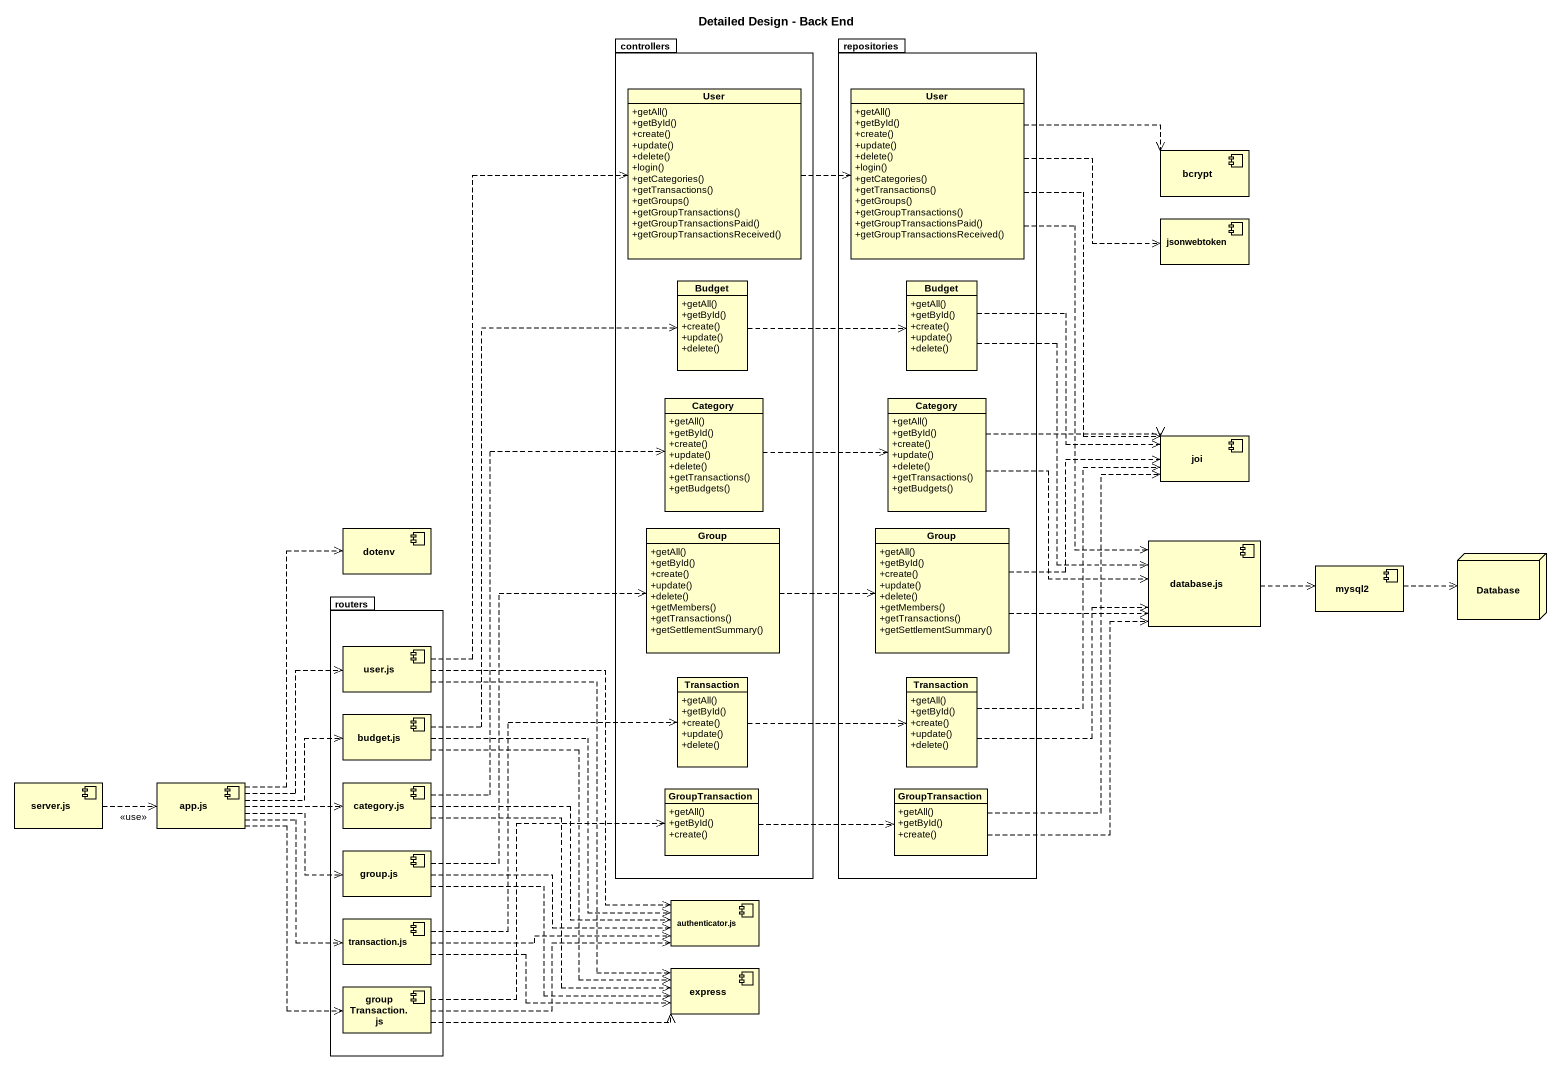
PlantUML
@startuml
title Detailed Design - Back End
allowmixing
hide circle
hide empty members
skinparam classAttributeIconSize 0
package controllers {
  class User {
    +getAll()
    +getById()
    +create()
    +update()
    +delete()
    +login()
    +getCategories()
    +getTransactions()
    +getGroups()
    +getGroupTransactions()
    +getGroupTransactionsPaid()
    +getGroupTransactionsReceived()
  }
  class Budget {
    +getAll()
    +getById()
    +create()
    +update()
    +delete()
  }
  class Category {
    +getAll()
    +getById()
    +create()
    +update()
    +delete()
    +getTransactions()
    +getBudgets()
  }
  class "Group" as Group_ {
    +getAll()
    +getById()
    +create()
    +update()
    +delete()
    +getMembers()
    +getTransactions()
    +getSettlementSummary()
  }
  class Transaction {
    +getAll()
    +getById()
    +create()
    +update()
    +delete()
  }
  class GroupTransaction {
    +getAll()
    +getById()
    +create()
  }
}
package repositories {
  class "User" as User_2 {
    +getAll()
    +getById()
    +create()
    +update()
    +delete()
    +login()
    +getCategories()
    +getTransactions()
    +getGroups()
    +getGroupTransactions()
    +getGroupTransactionsPaid()
    +getGroupTransactionsReceived()
  }
  class "Budget" as Budget_2 {
    +getAll()
    +getById()
    +create()
    +update()
    +delete()
  }
  class "Category" as Category_2 {
    +getAll()
    +getById()
    +create()
    +update()
    +delete()
    +getTransactions()
    +getBudgets()
  }
  class "Group" as Group__2 {
    +getAll()
    +getById()
    +create()
    +update()
    +delete()
    +getMembers()
    +getTransactions()
    +getSettlementSummary()
  }
  class "Transaction" as Transaction_2 {
    +getAll()
    +getById()
    +create()
    +update()
    +delete()
  }
  class "GroupTransaction" as GroupTransaction_2 {
    +getAll()
    +getById()
    +create()
  }
}
component bcrypt
component jsonwebtoken
component joi
component dotenv
component "database.js" as database_js
component mysql2
node "Database" as Database_
package routers {
  component "user.js" as user_js
  component "budget.js" as budget_js
  component "category.js" as category_js
  component "group.js" as group_js
  component "transaction.js" as transaction_js
  component "groupTransaction.js" as groupTransaction_js
}
component "server.js" as server_js
component "app.js" as app_js
component "authenticator.js" as authenticator_js
component express
User .right.> User_2
User_2 .right.> bcrypt
User_2 .right.> jsonwebtoken
User_2 ..> joi
User_2 ..> database_js
Budget .right.> Budget_2
Budget_2 .right.> joi
Budget_2 ..> database_js
Category .right.> Category_2
Category_2 .right.> joi
Category_2 .right.> database_js
Group_ .right.> Group__2
Group__2 .right.> joi
Group__2 .right.> database_js
database_js .right.> mysql2
mysql2 .right.> Database_
user_js .up.> User
user_js ..> authenticator_js
user_js ..> express
Transaction .right.> Transaction_2
Transaction_2 .up.> joi
Transaction_2 .right.> database_js
budget_js .up.> Budget
budget_js .right.> authenticator_js
budget_js ..> express
server_js .right.> app_js : <<use>>
app_js .up.> dotenv
app_js .up.> user_js
app_js .right.> budget_js
app_js .right.> category_js
app_js .right.> group_js
app_js ..> transaction_js
app_js ..> groupTransaction_js
category_js .up.> Category
category_js .right.> authenticator_js
category_js .right.> express
GroupTransaction .right.> GroupTransaction_2
GroupTransaction_2 .up.> joi
GroupTransaction_2 .up.> database_js
group_js .up.> Group_
group_js .right.> authenticator_js
group_js .right.> express
transaction_js .up.> Transaction
transaction_js .right.> authenticator_js
transaction_js .right.> express
groupTransaction_js .right.> GroupTransaction
groupTransaction_js .right.> authenticator_js
groupTransaction_js .right.> express
@enduml
